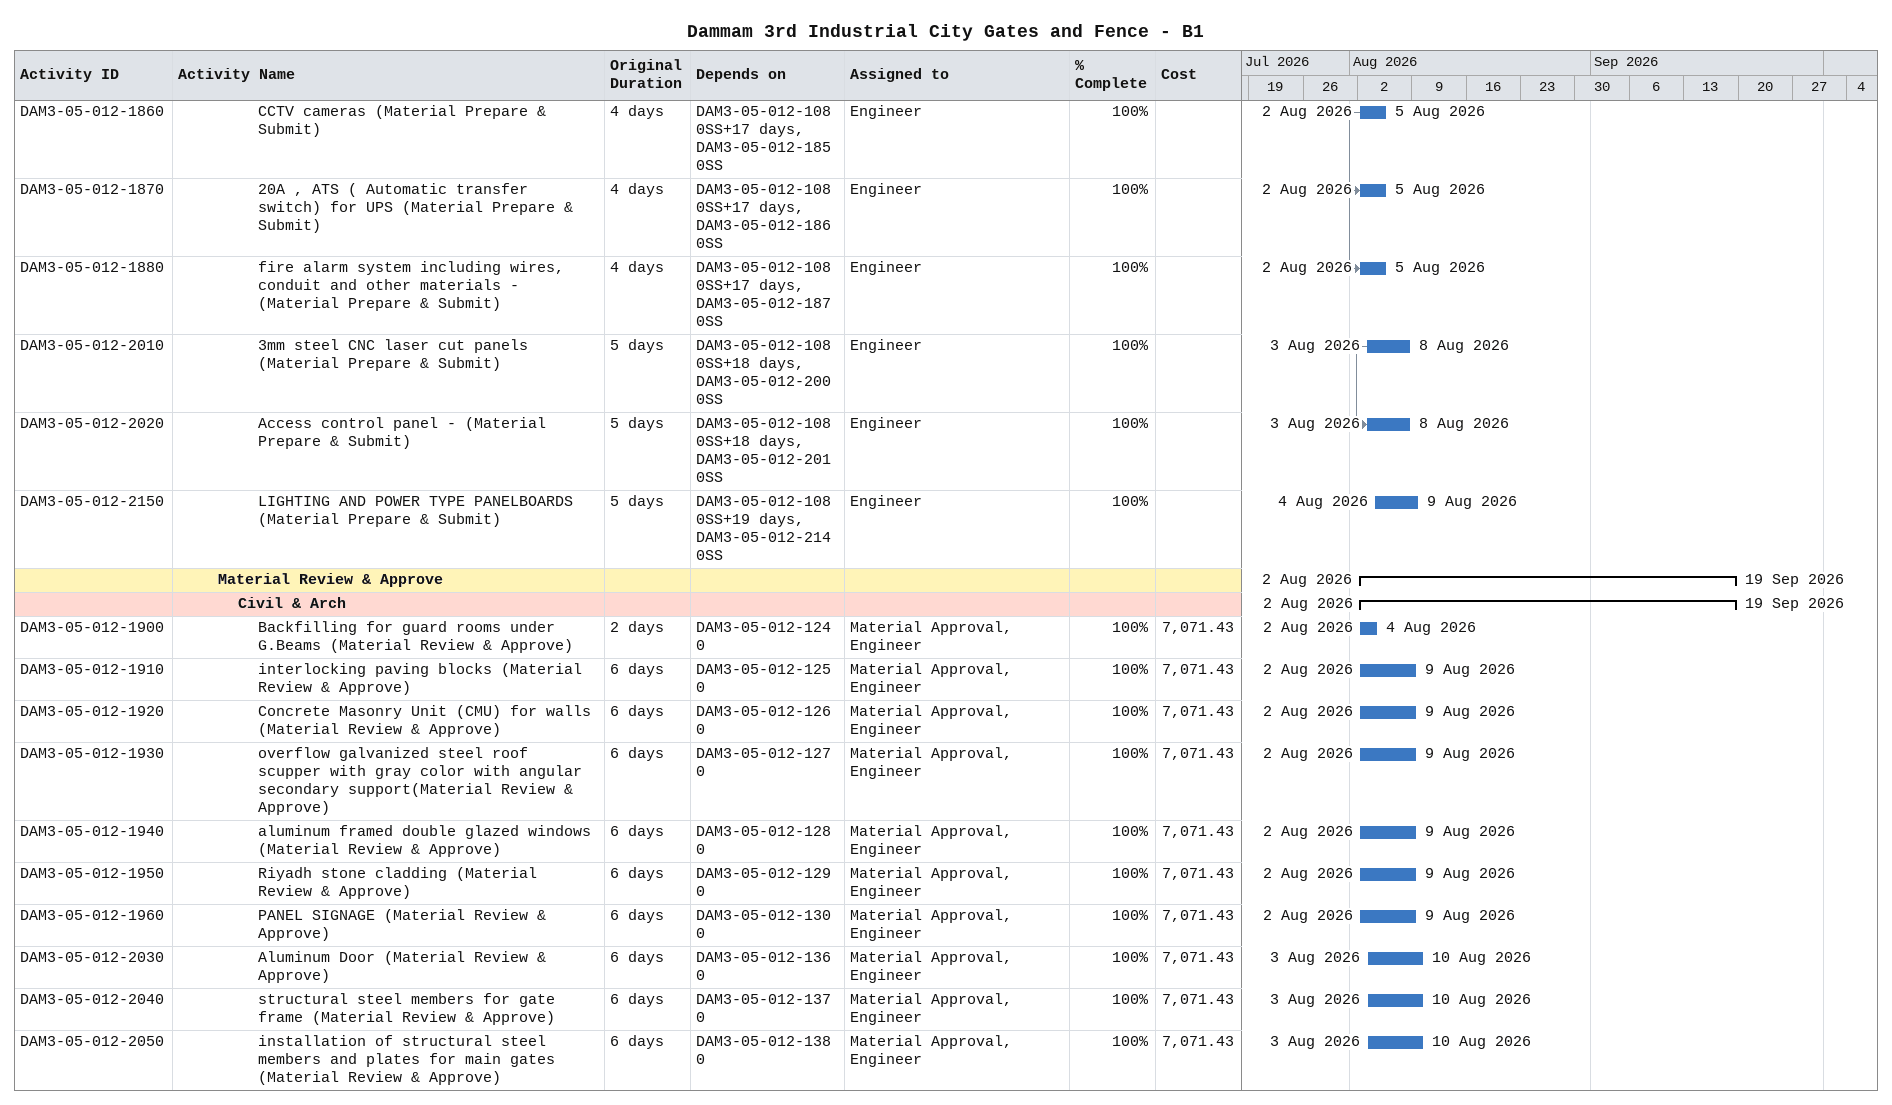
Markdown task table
Dammam 3rd Industrial City Gates and Fence - B1

| ID | Level | Task | Original duration | Start | Finish | Predecessors | Resources | % complete | Cost |
|---|---|---|---|---|---|---|---|---|---|
| DAM3-05-012-1860 | 5 | CCTV cameras (Material Prepare & Submit) | 4d | 2026-08-02 | 2026-08-05 | DAM3-05-012-1080SS+17d, DAM3-05-012-1850SS | Engineer | 100 |  |
| DAM3-05-012-1870 | 5 | 20A , ATS ( Automatic transfer switch) for UPS (Material Prepare & Submit) | 4d | 2026-08-02 | 2026-08-05 | DAM3-05-012-1080SS+17d, DAM3-05-012-1860SS | Engineer | 100 |  |
| DAM3-05-012-1880 | 5 | fire alarm system including wires, conduit and other materials - (Material Prepare & Submit) | 4d | 2026-08-02 | 2026-08-05 | DAM3-05-012-1080SS+17d, DAM3-05-012-1870SS | Engineer | 100 |  |
| DAM3-05-012-2010 | 5 | 3mm steel CNC laser cut panels (Material Prepare & Submit) | 5d | 2026-08-03 | 2026-08-08 | DAM3-05-012-1080SS+18d, DAM3-05-012-2000SS | Engineer | 100 |  |
| DAM3-05-012-2020 | 5 | Access control panel - (Material Prepare & Submit) | 5d | 2026-08-03 | 2026-08-08 | DAM3-05-012-1080SS+18d, DAM3-05-012-2010SS | Engineer | 100 |  |
| DAM3-05-012-2150 | 5 | LIGHTING AND POWER TYPE PANELBOARDS (Material Prepare & Submit) | 5d | 2026-08-04 | 2026-08-09 | DAM3-05-012-1080SS+19d, DAM3-05-012-2140SS | Engineer | 100 |  |
|  | 3 | **Material Review & Approve** |  | 2026-08-02 | 2026-09-19 |  |  |  |  |
|  | 4 | **Civil & Arch** |  | 2026-08-02 | 2026-09-19 |  |  |  |  |
| DAM3-05-012-1900 | 5 | Backfilling for guard rooms under G.Beams (Material Review & Approve) | 2d | 2026-08-02 | 2026-08-04 | DAM3-05-012-1240 | Material Approval, Engineer | 100 | 7071.43 |
| DAM3-05-012-1910 | 5 | interlocking paving blocks (Material Review & Approve) | 6d | 2026-08-02 | 2026-08-09 | DAM3-05-012-1250 | Material Approval, Engineer | 100 | 7071.43 |
| DAM3-05-012-1920 | 5 | Concrete Masonry Unit (CMU) for walls (Material Review & Approve) | 6d | 2026-08-02 | 2026-08-09 | DAM3-05-012-1260 | Material Approval, Engineer | 100 | 7071.43 |
| DAM3-05-012-1930 | 5 | overflow galvanized steel roof scupper with gray color with angular secondary support(Material Review & Approve) | 6d | 2026-08-02 | 2026-08-09 | DAM3-05-012-1270 | Material Approval, Engineer | 100 | 7071.43 |
| DAM3-05-012-1940 | 5 | aluminum framed double glazed windows (Material Review & Approve) | 6d | 2026-08-02 | 2026-08-09 | DAM3-05-012-1280 | Material Approval, Engineer | 100 | 7071.43 |
| DAM3-05-012-1950 | 5 | Riyadh stone cladding (Material Review & Approve) | 6d | 2026-08-02 | 2026-08-09 | DAM3-05-012-1290 | Material Approval, Engineer | 100 | 7071.43 |
| DAM3-05-012-1960 | 5 | PANEL SIGNAGE (Material Review & Approve) | 6d | 2026-08-02 | 2026-08-09 | DAM3-05-012-1300 | Material Approval, Engineer | 100 | 7071.43 |
| DAM3-05-012-2030 | 5 | Aluminum Door (Material Review & Approve) | 6d | 2026-08-03 | 2026-08-10 | DAM3-05-012-1360 | Material Approval, Engineer | 100 | 7071.43 |
| DAM3-05-012-2040 | 5 | structural steel members for gate frame (Material Review & Approve) | 6d | 2026-08-03 | 2026-08-10 | DAM3-05-012-1370 | Material Approval, Engineer | 100 | 7071.43 |
| DAM3-05-012-2050 | 5 | installation of structural steel members and plates for main gates (Material Review & Approve) | 6d | 2026-08-03 | 2026-08-10 | DAM3-05-012-1380 | Material Approval, Engineer | 100 | 7071.43 |
